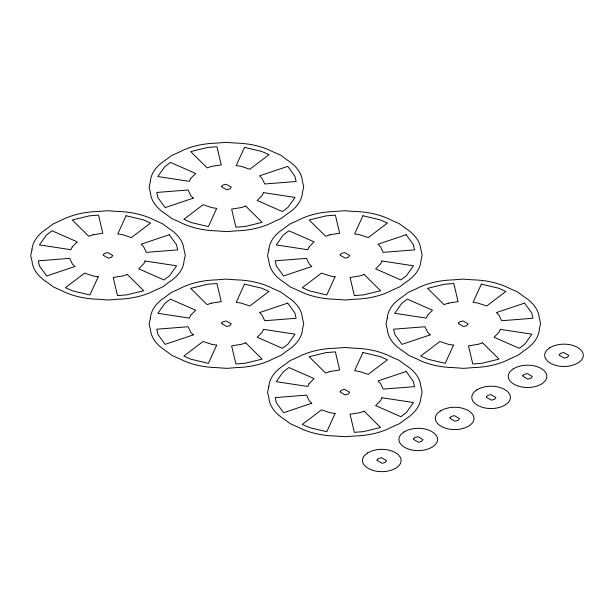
<?xml version="1.0" encoding="UTF-8"?>
<svg xmlns="http://www.w3.org/2000/svg" width="614" height="614" viewBox="0 0 614 614"><rect width="100%" height="100%" fill="white"/><g stroke="black" fill="none" stroke-linecap="round" stroke-linejoin="round"><path stroke-width="0.92" d="M31.974 249.768L30.7 255.547L32.058 261.318A58.031 33.501 0 0 0 47.393 282.44L53.571 287.053L61.6 290.575A58.031 33.501 0 0 0 98.317 299.256L108.325 299.993L118.325 299.202A58.031 33.501 0 0 0 154.912 290.353L162.887 286.784L168.996 282.148A58.031 33.501 0 0 0 184.023 260.95L185.305 255.171L183.939 249.399A58.031 33.501 0 0 0 168.604 228.278L162.434 223.673L154.398 220.142A58.031 33.501 0 0 0 117.688 211.469L107.68 210.732L97.68 211.515A58.031 33.501 0 0 0 61.093 220.372L53.111 223.933L47.002 228.569A58.031 33.501 0 0 0 31.974 249.768M150.407 181.391L149.133 187.17L150.491 192.942A58.031 33.501 0 0 0 165.826 214.071L171.997 218.676L180.032 222.199A58.031 33.501 0 0 0 216.75 230.879L226.758 231.616L236.751 230.833A58.031 33.501 0 0 0 273.337 221.976L281.319 218.407L287.429 213.772A58.031 33.501 0 0 0 302.456 192.573L303.73 186.802L302.372 181.023A58.031 33.501 0 0 0 287.037 159.901L280.859 155.296L272.831 151.765A58.031 33.501 0 0 0 236.114 143.093L226.106 142.356L216.113 143.139A58.031 33.501 0 0 0 179.518 151.996L171.544 155.557L165.435 160.193A58.031 33.501 0 0 0 150.407 181.391M150.407 318.144L149.133 323.923L150.491 329.695A58.031 33.501 0 0 0 165.826 350.817L171.997 355.429L180.032 358.952A58.031 33.501 0 0 0 216.75 367.632L226.758 368.362L236.751 367.579A58.031 33.501 0 0 0 273.337 358.729L281.319 355.161L287.429 350.525A58.031 33.501 0 0 0 302.456 329.327L303.73 323.547L302.372 317.776A58.031 33.501 0 0 0 287.037 296.654L280.859 292.049L272.831 288.519A58.031 33.501 0 0 0 236.114 279.846L226.106 279.109L216.113 279.892A58.031 33.501 0 0 0 179.518 288.741L171.544 292.31L165.435 296.946A58.031 33.501 0 0 0 150.407 318.144M268.84 249.768L267.558 255.547L268.917 261.318A58.031 33.501 0 0 0 284.259 282.44L290.43 287.053L298.465 290.575A58.031 33.501 0 0 0 335.175 299.256L345.183 299.993L355.184 299.202A58.031 33.501 0 0 0 391.77 290.353L399.752 286.784L405.862 282.148A58.031 33.501 0 0 0 420.889 260.95L422.163 255.171L420.805 249.399A58.031 33.501 0 0 0 405.47 228.278L399.292 223.673L391.264 220.142A58.031 33.501 0 0 0 354.547 211.469L344.538 210.732L334.538 211.515A58.031 33.501 0 0 0 297.951 220.372L289.977 223.933L283.868 228.569A58.031 33.501 0 0 0 268.84 249.768M268.84 386.521L267.558 392.3L268.917 398.072A58.031 33.501 0 0 0 284.259 419.193L290.43 423.798L298.465 427.329A58.031 33.501 0 0 0 335.175 436.001L345.183 436.738L355.184 435.955A58.031 33.501 0 0 0 391.77 427.106L399.752 423.537L405.862 418.901A58.031 33.501 0 0 0 420.889 397.703L422.163 391.924L420.805 386.152A58.031 33.501 0 0 0 405.47 365.031L399.292 360.426L391.264 356.895A58.031 33.501 0 0 0 354.547 348.215L344.538 347.486L334.538 348.268A58.031 33.501 0 0 0 297.951 357.118L289.977 360.687L283.868 365.322A58.031 33.501 0 0 0 268.84 386.521M387.265 318.144L385.991 323.923L387.35 329.695A58.031 33.501 0 0 0 402.684 350.817L408.863 355.429L416.891 358.952A58.031 33.501 0 0 0 453.608 367.632L463.616 368.362L473.617 367.579A58.031 33.501 0 0 0 510.203 358.729L518.185 355.161L524.287 350.525A58.031 33.501 0 0 0 539.322 329.327L540.596 323.547L539.238 317.776A58.031 33.501 0 0 0 523.903 296.654L517.725 292.049L509.697 288.519A58.031 33.501 0 0 0 472.98 279.846L462.971 279.109L452.971 279.892A58.031 33.501 0 0 0 416.384 288.741L408.402 292.31L402.293 296.946A58.031 33.501 0 0 0 387.265 318.144M103.336 254.641L103.198 255.217L108.248 258.133L111.418 257.335L112.799 255.501L107.757 252.592L104.587 253.39L103.336 254.641M221.761 186.265L221.631 186.848L226.673 189.757L229.851 188.958L231.232 187.124L226.19 184.215L223.012 185.014L221.761 186.265M221.761 323.018L221.631 323.593L226.673 326.51L229.851 325.712L231.232 323.877L226.19 320.968L223.012 321.767L221.761 323.018M340.194 254.641L340.064 255.217L345.106 258.133L348.276 257.335L349.665 255.501L344.615 252.592L341.445 253.39L340.194 254.641M340.194 391.387L340.064 391.97L345.106 394.879L348.276 394.081L349.665 392.254L344.615 389.337L341.445 390.136L340.194 391.387M377.126 459.779L376.996 460.354L382.038 463.271L385.208 462.472L386.597 460.638L381.547 457.729L378.377 458.528L377.126 459.779M413.567 438.741L413.437 439.317L418.479 442.233L421.649 441.435L423.031 439.601L417.988 436.692L414.818 437.49L413.567 438.741M458.627 323.018L458.497 323.593L463.539 326.51L466.709 325.712L468.091 323.877L463.048 320.968L459.878 321.767L458.627 323.018M450.008 417.697L449.878 418.28L454.92 421.189L458.09 420.39L459.472 418.564L454.429 415.647L451.259 416.445L450.008 417.697M486.449 396.659L486.319 397.243L491.361 400.151L494.531 399.353L495.912 397.527L490.87 394.61L487.7 395.408L486.449 396.659M522.89 375.622L522.76 376.205L527.802 379.114L530.972 378.316L532.353 376.482L527.311 373.573L524.141 374.371L522.89 375.622M559.331 354.585L559.193 355.168L564.243 358.077L567.413 357.279L568.794 355.445L563.752 352.536L560.582 353.334L559.331 354.585M72.229 246.905L70.948 249.721L39.396 244.925L46.418 235.032L52.021 230.772L77.241 241.847L72.229 246.905M98.24 276.753L89.928 294.966L72.79 290.913L65.414 287.682L84.602 273.123L93.359 276.016L98.24 276.753M126.077 215.752L117.765 233.965L122.639 234.709L131.404 237.603L150.583 223.043L143.215 219.804L126.077 215.752M145.058 260.996L143.768 263.813L138.764 268.871L163.984 279.946L169.587 275.694L176.602 265.793L145.058 260.996M190.662 178.536L189.373 181.345L157.829 176.548L164.844 166.655L170.454 162.403L195.666 173.478L190.662 178.536M216.665 208.376L208.361 226.589L191.215 222.544L183.847 219.305L203.034 204.746L211.792 207.639L216.665 208.376M244.502 147.375L236.198 165.588L241.072 166.333L249.829 169.226L269.016 154.667L261.648 151.428L244.502 147.375M190.662 315.281L189.373 318.098L157.829 313.301L164.844 303.408L170.454 299.148L195.666 310.224L190.662 315.281M263.49 192.619L262.201 195.436L257.197 200.494L282.409 211.569L288.02 207.317L295.035 197.424L263.49 192.619M216.665 345.129L208.361 363.342L191.215 359.29L183.847 356.059L203.034 341.499L211.792 344.385L216.665 345.129M244.502 284.128L236.198 302.341L241.072 303.086L249.829 305.979L269.016 291.42L261.648 288.181L244.502 284.128M263.49 329.373L262.201 332.189L257.197 337.247L282.409 348.322L288.02 344.07L295.035 334.169L263.49 329.373M309.095 246.905L307.806 249.721L276.262 244.925L283.277 235.032L288.879 230.772L314.099 241.847L309.095 246.905M335.098 276.753L326.786 294.966L309.648 290.913L302.28 287.682L321.46 273.123L330.225 276.016L335.098 276.753M362.935 215.752L354.623 233.965L359.505 234.709L368.262 237.603L387.449 223.043L380.074 219.804L362.935 215.752M309.095 383.658L307.806 386.475L276.262 381.678L283.277 371.785L288.879 367.525L314.099 378.6L309.095 383.658M381.916 260.996L380.634 263.813L375.622 268.871L400.842 279.946L406.445 275.694L413.46 265.793L381.916 260.996M335.098 413.506L326.786 431.719L309.648 427.666L302.28 424.427L321.46 409.868L330.225 412.761L335.098 413.506M362.935 352.505L354.623 370.718L359.505 371.462L368.262 374.348L387.449 359.789L380.074 356.557L362.935 352.505M381.916 397.749L380.634 400.566L375.622 405.624L400.842 416.699L406.445 412.439L413.46 402.546L381.916 397.749M427.521 315.281L426.239 318.098L394.695 313.301L401.709 303.408L407.312 299.148L432.532 310.224L427.521 315.281M453.531 345.129L445.219 363.342L428.081 359.29L420.713 356.059L439.893 341.499L448.65 344.385L453.531 345.129M481.368 284.128L473.056 302.341L477.938 303.086L486.695 305.979L505.875 291.42L498.507 288.181L481.368 284.128M500.349 329.373L499.067 332.189L494.055 337.247L519.275 348.322L524.878 344.07L531.893 334.169L500.349 329.373M367.502 452.986L364.624 455.381A19.326 11.159 0 0 0 363.381 463.885L365.53 466.525L368.784 468.751L372.928 470.408A19.326 11.159 0 0 0 387.664 471.13L392.231 469.887L396.084 468.014L398.962 465.619A19.326 11.159 0 0 0 400.205 457.108L398.064 454.475L394.802 452.249L390.665 450.584A19.326 11.159 0 0 0 375.921 449.87L371.363 451.106L367.502 452.986M403.943 431.949L401.065 434.336A19.326 11.159 0 0 0 399.821 442.847L401.97 445.488L405.225 447.713L409.369 449.371A19.326 11.159 0 0 0 424.105 450.093L428.672 448.849L432.525 446.969L435.403 444.582A19.326 11.159 0 0 0 436.646 436.07L434.497 433.438L431.243 431.212L427.106 429.547A19.326 11.159 0 0 0 412.362 428.833L407.796 430.069L403.943 431.949M440.384 410.912L437.506 413.299A19.326 11.159 0 0 0 436.262 421.81L438.411 424.443L441.666 426.669L445.802 428.334A19.326 11.159 0 0 0 460.546 429.056L465.113 427.812L468.966 425.932L471.844 423.545A19.326 11.159 0 0 0 473.087 415.033L470.938 412.393L467.684 410.175L463.547 408.51A19.326 11.159 0 0 0 448.803 407.788L444.237 409.031L440.384 410.912M476.825 389.875L473.947 392.262A19.326 11.159 0 0 0 472.703 400.773L474.852 403.406L478.106 405.631L482.243 407.297A19.326 11.159 0 0 0 496.987 408.011L501.554 406.775L505.406 404.895L508.285 402.5A19.326 11.159 0 0 0 509.528 393.996L507.379 391.356L504.125 389.13L499.988 387.472A19.326 11.159 0 0 0 485.244 386.751L480.678 387.994L476.825 389.875M513.266 368.83L510.387 371.224A19.326 11.159 0 0 0 509.144 379.736L511.293 382.368L514.547 384.594L518.684 386.26A19.326 11.159 0 0 0 533.428 386.973L537.994 385.738L541.847 383.857L544.725 381.463A19.326 11.159 0 0 0 545.969 372.959L543.82 370.319L540.566 368.093L536.421 366.428A19.326 11.159 0 0 0 521.685 365.714L517.118 366.957L513.266 368.83M549.707 347.793L546.828 350.187A19.326 11.159 0 0 0 545.585 358.691L547.726 361.331L550.988 363.557L555.125 365.223A19.326 11.159 0 0 0 569.869 365.936L574.428 364.693L578.288 362.82L581.166 360.426A19.326 11.159 0 0 0 582.41 351.914L580.261 349.282L577.006 347.056L572.862 345.39A19.326 11.159 0 0 0 558.126 344.677L553.559 345.912L549.707 347.793M211.492 166.402L207.133 167.875L190.701 151.597L207.785 147.467L216.957 146.746L221.224 164.874L211.492 166.402M193.326 198.13L165.143 207.616L157.982 197.754L156.739 192.451L188.13 189.987L190.785 195.613L193.326 198.13M287.72 166.356L259.538 175.842L262.078 178.359L264.734 183.977L296.125 181.514L294.881 176.218L287.72 166.356M93.059 234.778L88.7 236.244L72.275 219.973L89.352 215.844L98.532 215.123L102.799 233.251L93.059 234.778M245.73 206.097L241.371 207.563L231.639 209.098L235.906 227.226L245.078 226.505L262.163 222.368L245.73 206.097M74.893 266.499L46.71 275.985L39.549 266.131L38.306 260.827L69.704 258.364L72.352 263.989L74.893 266.499M169.287 234.732L141.105 244.218L143.645 246.736L146.301 252.354L177.699 249.89L176.448 244.595L169.287 234.732M127.298 274.473L122.938 275.939L113.206 277.474L117.474 295.595L126.645 294.881L143.73 290.744L127.298 274.473M329.925 234.778L325.566 236.244L309.134 219.973L326.218 215.844L335.39 215.123L339.657 233.251L329.925 234.778M311.758 266.499L283.576 275.985L276.415 266.131L275.164 260.827L306.563 258.364L309.218 263.989L311.758 266.499M406.153 234.732L377.971 244.218L380.511 246.736L383.159 252.354L414.557 249.89L413.306 244.595L406.153 234.732M211.492 303.155L207.133 304.621L190.701 288.35L207.785 284.221L216.957 283.499L221.224 301.627L211.492 303.155M364.163 274.473L359.804 275.939L350.064 277.474L354.332 295.595L363.511 294.881L380.588 290.744L364.163 274.473M193.326 334.876L165.143 344.362L157.982 334.5L156.739 329.204L188.13 326.74L190.785 332.358L193.326 334.876M287.72 303.109L259.538 312.595L262.078 315.112L264.734 320.731L296.125 318.267L294.881 312.971L287.72 303.109M245.73 342.85L241.371 344.316L231.639 345.851L235.906 363.972L245.078 363.258L262.163 359.121L245.73 342.85M448.35 303.155L443.991 304.621L427.567 288.35L444.643 284.221L453.823 283.499L458.09 301.627L448.35 303.155M430.184 334.876L402.001 344.362L394.848 334.5L393.597 329.204L424.995 326.74L427.643 332.358L430.184 334.876M524.579 303.109L496.396 312.595L498.936 315.112L501.592 320.731L532.99 318.267L531.739 312.971L524.579 303.109M329.925 371.531L325.566 372.997L309.134 356.726L326.218 352.597L335.39 351.876L339.657 369.996L329.925 371.531M482.589 342.85L478.237 344.316L468.497 345.851L472.765 363.972L481.944 363.258L499.021 359.121L482.589 342.85M311.758 403.252L283.576 412.738L276.415 402.876L275.164 397.58L306.563 395.117L309.218 400.735L311.758 403.252M406.153 371.485L377.971 380.972L380.511 383.489L383.159 389.107L414.557 386.643L413.306 381.348L406.153 371.485M364.163 411.226L359.804 412.692L350.064 414.22L354.332 432.348L363.511 431.627L380.588 427.498L364.163 411.226"/></g></svg>
